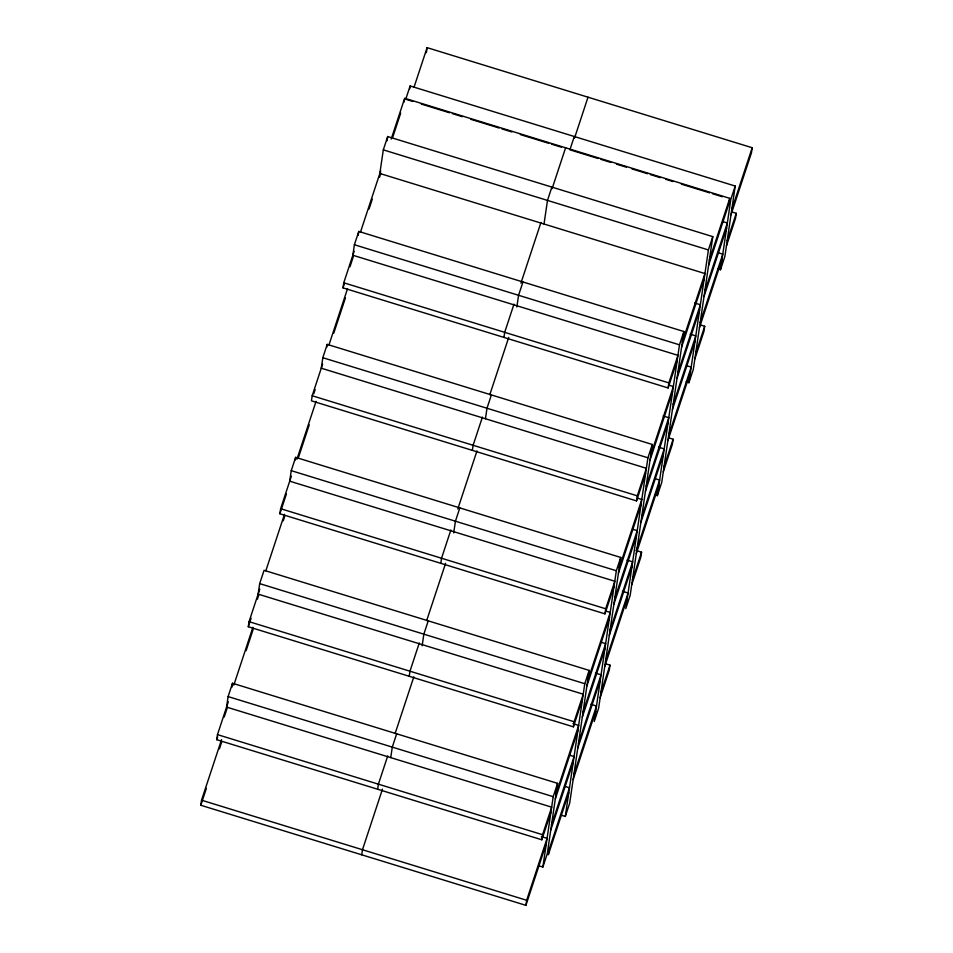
<?xml version="1.0" encoding="UTF-8"?>
<svg xmlns="http://www.w3.org/2000/svg" width="953" height="953" viewBox="0 0 953 953"><rect width="100%" height="100%" fill="white"/><g stroke="black" fill="none" stroke-linecap="round" stroke-linejoin="round"><path stroke-width="1.43" d="M546.343 843.429L525.901 905.35L200.809 805.261L201.548 800.186L221.561 739.588M550.917 812.254L541.828 839.784L216.736 739.695L217.475 734.62L228.327 701.753M538.648 865.741L542.876 867.039L547.272 853.733L557.6 783.354L232.496 683.265L228.112 696.583L226.564 707.078L551.668 807.167L542.579 834.709L541.828 839.784M231.924 687.208L232.496 683.265M582.486 699.288L573.396 726.829L248.304 626.74L249.043 621.666L259.776 589.18M561.067 815.149L565.296 816.447L569.691 803.141L589.168 670.4L264.076 570.311L259.681 583.617L258.132 594.124L583.236 694.213L574.147 721.755L573.396 726.829M614.066 586.333L604.964 613.863L279.872 513.774L280.623 508.699L291.344 476.214M620.737 557.445L616.341 570.752L594.219 721.564L598.615 708.258L620.737 557.445L295.644 457.357L291.249 470.663L289.712 481.17L614.804 581.259L605.715 608.788L604.964 613.863M295.263 459.977L295.644 457.357M322.591 364.213L312.191 395.745L311.44 400.82L636.544 500.909L645.634 473.367M652.305 444.479L647.921 457.797L625.787 608.61L630.183 595.291L652.305 444.479L327.213 344.39L322.817 357.709L321.28 368.203L646.372 468.292L637.283 495.834L636.544 500.909M326.831 347.023L327.213 344.39M677.202 360.413L668.113 387.954L343.009 287.866L343.759 282.779L354.171 251.258M654.532 494.774L657.356 495.643L661.751 482.337L683.885 331.525L358.781 231.436L354.385 244.742L352.848 255.249L677.94 355.338L668.851 382.88L668.113 387.954M358.209 235.367L358.781 231.436M686.1 381.819L688.924 382.689L693.319 369.383L712.796 236.642L387.704 136.553L383.309 149.859L379.842 173.47L704.934 273.559L682.336 342.02M387.085 140.71L387.704 136.553M404.12 102.054L404.489 99.505M409.719 88.736L410.124 85.961L735.216 186.049L724.888 256.417L720.504 269.735L717.68 268.865M426.348 52.725L427.099 47.65L752.191 147.739L751.452 152.814L731.011 214.735M361.735 854.805L362.474 849.731L382.475 789.132M377.65 789.239L378.401 784.164L387.728 755.92M390.742 757.623L392.279 747.128L396.674 733.81M409.23 676.285L409.969 671.21L419.296 642.953M422.143 645.836L423.847 634.162L428.242 620.856M440.798 563.318L441.537 558.244L450.864 529.999M453.699 532.918L455.427 521.208L459.822 507.901M472.366 450.364L473.105 445.289L482.421 417.104M485.446 418.748L486.995 408.253L491.391 394.935M503.934 337.41L504.685 332.335L513.977 304.15M516.848 307.009L518.563 295.287L522.959 281.981M544.02 224.015L547.487 200.404L551.87 187.098M525.901 905.35L526.652 900.275L547.093 838.354L541.423 836.615M542.876 867.039L553.205 796.672L557.6 783.354M565.296 816.447L584.773 683.718L589.168 670.4M605.739 663.836L609.991 665.134L609.241 670.221L600.152 697.751M635.901 550.441L641.56 552.18L640.809 557.255L631.72 584.797M657.356 495.643L679.489 344.831L683.885 331.525M668.887 437.915L673.128 439.226L672.377 444.301L663.288 471.83M688.924 382.689L708.401 249.948L712.796 236.642M700.455 324.961L704.696 326.26L703.957 331.334L694.868 358.876M391.195 139.09L404.68 98.242L729.772 198.331L729.033 203.406L708.591 265.327M720.504 269.735L730.82 199.356L735.216 186.049M732.023 211.995L736.264 213.305L735.525 218.38L726.436 245.922M360.496 232.067L380.724 170.813M343.009 287.866L344.402 283.637M349.989 266.733L353.241 256.869M369.049 208.969L372.313 199.106M379.532 177.222L380.855 173.22M392.767 137.125L400.677 113.181M410.124 85.961L405.728 99.267L412.804 101.447M328.94 345.01L347.547 288.64M414.067 87.104L427.099 47.65M313.763 393.768L315.169 389.551M333.776 333.169L345.403 297.944M296.931 459.263L316.051 401.356M279.872 513.774L286.4 493.999M298.527 457.285L309.248 424.8M265.827 570.811L284.482 514.31M248.304 626.74L251.104 618.259M257.393 599.199L258.716 595.208M283.267 520.803L284.673 516.562M233.795 685.183L252.914 627.277M216.736 739.695L217.665 736.872M224.193 717.097L227.457 707.209M246.1 650.708L253.105 629.528M200.809 805.261L206.384 788.345M219.416 748.891L221.739 741.839M520.934 283.101L540.959 222.454M552.109 188.634L565.606 147.786M574.29 136.505L569.906 149.812L598.127 158.508M489.818 394.661L508.735 337.374M574.528 138.066L588.013 97.194M457.797 509.009L476.976 450.9M426.682 620.57L445.599 563.294M395.114 733.536L413.84 676.821M709.33 260.252L729.772 198.331M681.598 347.106L704.196 278.633M650.768 454.986L673.366 386.525L669.125 385.215M677.762 373.207L700.36 304.746L694.701 303.006M704.755 291.427L727.353 222.966L723.113 221.668M731.749 209.66L752.191 147.739M650.029 460.061L672.627 391.6M677.023 378.281L699.621 309.82M704.017 296.514L726.615 228.041M619.2 567.94L641.798 499.479L637.557 498.169M646.194 486.161L668.792 417.7L663.133 415.961M673.187 404.394L695.785 335.933L690.127 334.181M700.181 322.614L722.779 254.153L718.538 252.843M727.175 240.847L736.264 213.305M618.449 573.015L641.059 504.554M645.455 491.248L668.053 422.775M672.449 409.468L695.047 341.007M699.442 327.689L722.04 259.228M587.632 680.907L610.23 612.434L605.989 611.135M614.625 599.127L637.223 530.666L632.983 529.356M641.619 517.348L664.217 448.887L658.559 447.148M668.613 435.581L691.211 367.108L686.97 365.809M695.607 353.801L704.696 326.26M586.881 685.981L609.479 617.52M613.875 604.202L636.485 535.741M640.869 522.423L663.479 453.962M667.862 440.655L690.472 372.194M556.064 793.861L578.662 725.4L573.003 723.649M583.057 712.082L605.655 643.62L601.403 642.31M610.051 630.314L632.649 561.841L626.991 560.102M637.045 548.535L659.643 480.074L655.402 478.763M664.038 466.756L673.128 439.226M555.313 798.936L577.911 730.475M582.307 717.156L604.905 648.695M609.301 635.389L631.899 566.928M636.294 553.61L658.892 485.148M551.489 825.048L574.087 756.575L569.834 755.276M578.483 743.269L601.081 674.807L595.422 673.068M605.477 661.489L628.075 593.028L622.416 591.289M632.47 579.722L641.56 552.18M550.739 830.123L573.337 761.661M577.732 748.343L600.33 679.882M604.726 666.564L627.324 598.103M573.909 774.455L596.507 705.994L590.836 704.243M600.902 692.676L609.991 665.134M568.762 792.836L548.32 854.758L549.071 849.683L569.513 787.762L565.26 786.451M573.158 779.53L595.756 711.069M421.297 104.068L449.602 112.776M452.425 113.645L462.336 116.695M470.83 119.316L499.134 128.024M501.969 128.893L511.868 131.955M520.362 134.564L548.666 143.284M551.501 144.153L561.412 147.203M600.95 159.377L610.837 162.415M616.484 164.154L626.359 167.204M632.006 168.931L647.54 173.72M650.363 174.59L660.238 177.627M665.885 179.367L672.949 181.535M681.419 184.143L709.651 192.84M712.475 193.709L722.35 196.747M383.309 149.859L708.401 249.948M354.385 244.742L679.489 344.831M343.759 282.779L668.851 382.88M322.817 357.709L647.921 457.797M312.191 395.745L637.283 495.834M291.249 470.663L616.341 570.752M280.623 508.699L605.715 608.788M259.681 583.617L584.773 683.718M249.043 621.666L574.147 721.755M228.112 696.583L553.205 796.672M217.475 734.62L542.579 834.709M201.548 800.186L526.652 900.275"/></g></svg>
